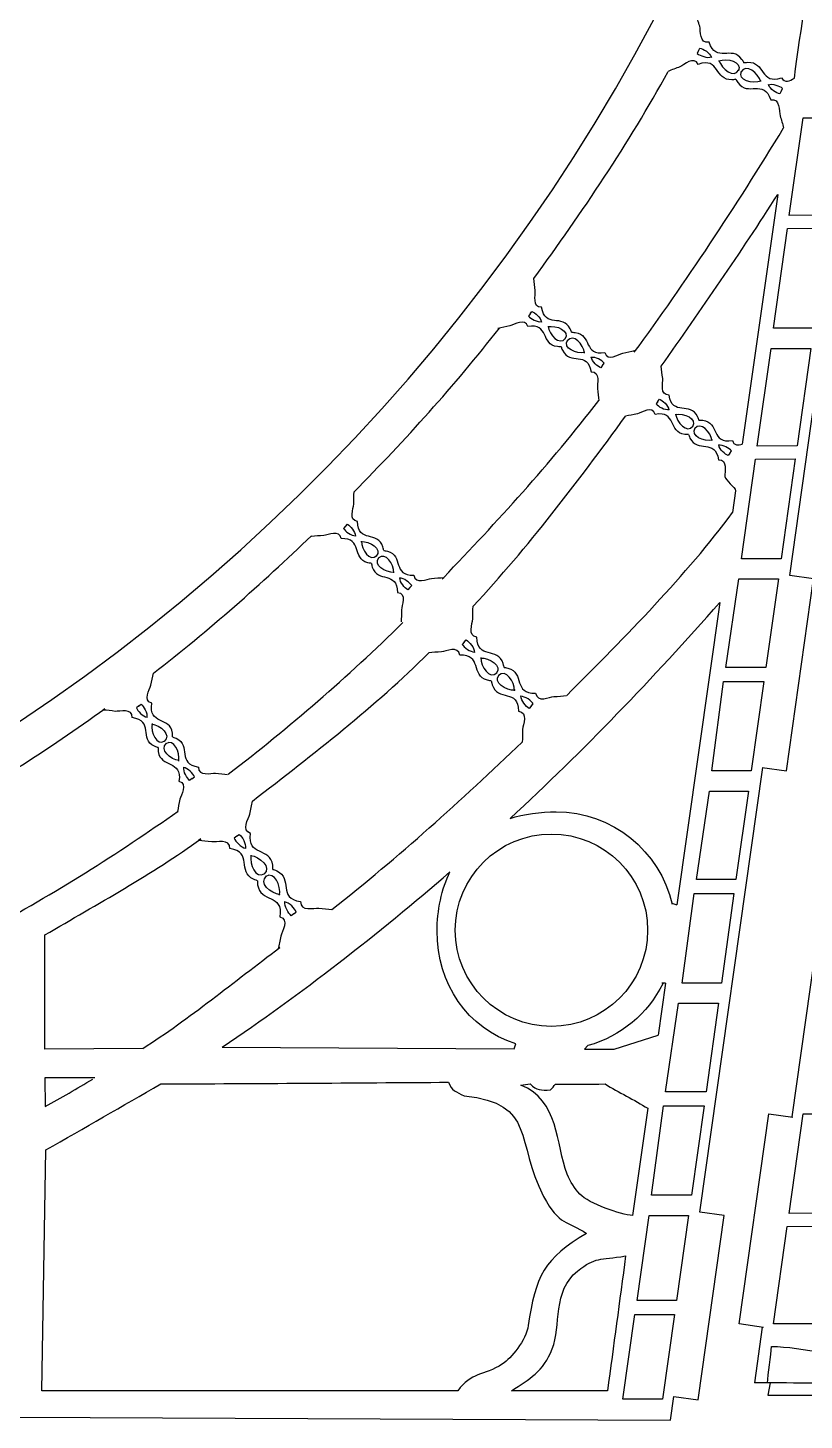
# Model space of a CAD drawing. Extents: x -297 to 143, y -140 to 144.
# Drawn here: x -180.5 to -85.6, y -140.1 to 30.1 of the extents above; entities that cross this region are included whole.
import ezdxf

# ---------------------------------------------------------------- set-up
doc = ezdxf.new("R2010")
doc.units = 0
doc.header["$MEASUREMENT"] = 0
doc.layers.add('LAYER_1', color=7, linetype='CONTINUOUS')

msp = doc.modelspace()

# ---------------------------------------------------------------- linework, layer by layer
at = {"layer": 'LAYER_1', "color": 1}
for points in [[(-271.6017, -91.1763), (-158.8147, -69.7281), (-82.4755, 22.5189), (-76.7633, 130.1193)], [(-85.8812, 94.6306), (-198.6682, 73.1824), (-275.0074, -19.0646), (-280.7196, -126.665)], [(-86.8187, 23.9355), (-85.1039, 36.2564), (-83.2332, 49.0661), (-81.5446, 61.4134)], [(-96.0731, 26.0427), (-95.0401, 26.4329), (-93.1619, 25.9905), (-93.6655, 24.8401)], [(-96.0367, 26.1171), (-95.7109, 25.0615), (-94.2089, 23.8505), (-93.6093, 24.9543)], [(-90.9125, 23.5181), (-91.2381, 24.5737), (-92.7403, 25.7843), (-93.3401, 24.6801)], [(-118.6617, -0.5483), (-112.8237, 7.4799), (-107.0399, 15.9969), (-102.2405, 24.7687)], [(-90.8763, 23.5923), (-91.9093, 23.2023), (-93.7873, 23.6445), (-93.2839, 24.7951)], [(-87.3813, -36.8735), (-87.3813, -36.8735), (-79.0795, 21.9615), (-79.0795, 21.9615)], [(-106.3799, -9.5627), (-100.1137, -1.0237), (-94.0619, 8.1051), (-88.1329, 17.8667)], [(-103.0801, -11.2859), (-98.1857, -4.2959), (-93.3867, 2.5867), (-88.8403, 9.7341)], [(-88.8403, 9.7341), (-88.8403, 9.7341), (-93.1861, -20.7919), (-93.1861, -20.7919)], [(-140.6483, -26.6399), (-134.3645, -20.2491), (-128.3825, -13.6823), (-122.8739, -6.6205)], [(-123.0099, -6.6205), (-123.0099, -6.6205), (-123.0467, -6.6721), (-123.0467, -6.6721)], [(-116.967, -6.4328), (-115.9217, -6.2267), (-114.2059, -6.9476), (-114.8689, -7.9616)], [(-116.9205, -6.3679), (-116.779, -7.4239), (-115.5439, -8.8161), (-114.7975, -7.8618)], [(-112.4152, -9.5942), (-113.4605, -9.8003), (-115.1762, -9.0793), (-114.5132, -8.0654)], [(-112.4616, -9.659), (-112.6031, -8.6031), (-113.8383, -7.2109), (-114.5846, -8.1652)], [(-129.6807, -37.0901), (-123.2043, -30.3235), (-116.6967, -23.2287), (-110.7209, -15.4789)], [(-101.3855, -17.1703), (-100.3403, -16.9643), (-98.6245, -17.6853), (-99.2875, -18.6991)], [(-126.0803, -40.6123), (-119.3247, -33.3489), (-113.3785, -25.5123), (-107.4555, -17.3965)], [(-101.3389, -17.1053), (-101.1977, -18.1615), (-99.9625, -19.5535), (-99.2157, -18.5995)], [(-96.8799, -20.3967), (-97.0213, -19.3407), (-98.2565, -17.9487), (-99.0033, -18.9031)], [(-96.8337, -20.3317), (-97.8787, -20.5377), (-99.5945, -19.8169), (-98.9315, -18.8029)], [(-93.9997, -26.5077), (-93.9997, -26.5077), (-94.3783, -29.1673), (-94.3783, -29.1673)], [(-114.6463, -51.5307), (-107.3595, -44.1929), (-100.0173, -36.8177), (-94.3783, -29.1673)], [(-165.1651, -48.7909), (-158.4537, -43.6235), (-151.9183, -37.8083), (-145.8267, -31.9881)], [(-139.7967, -32.7041), (-138.7328, -32.6469), (-137.1353, -33.6016), (-137.9341, -34.5124)], [(-139.7416, -32.6465), (-139.7498, -33.7119), (-138.7224, -35.2636), (-137.8494, -34.4237)], [(-135.789, -36.5311), (-135.7809, -35.4657), (-136.8083, -33.9139), (-137.6813, -34.7539)], [(-135.734, -36.4734), (-136.7978, -36.5307), (-138.3954, -35.5759), (-137.5965, -34.6651)], [(-129.8637, -37.2815), (-129.8637, -37.2815), (-129.6807, -37.0901), (-129.6807, -37.0901)], [(-121.5647, -66.5725), (-112.6121, -58.2823), (-104.1111, -49.4549), (-95.9431, -40.1579)], [(-95.9431, -40.1579), (-95.9431, -40.1579), (-101.2039, -77.1115), (-101.2039, -77.1115)], [(-156.0179, -61.1305), (-148.5303, -55.4161), (-141.4413, -49.2561), (-134.6721, -42.6131)], [(-78.8179, -44.2134), (-78.8179, -44.2134), (-87.1197, -103.0481), (-87.1197, -103.0481)], [(-153.0611, -64.4331), (-145.6101, -58.6565), (-138.0843, -52.9091), (-131.5089, -46.2975)], [(-125.2036, -46.9534), (-124.0933, -46.8936), (-122.4261, -47.89), (-123.2598, -48.8406)], [(-125.1461, -46.8932), (-125.1546, -48.0051), (-124.0824, -49.6246), (-123.1713, -48.748)], [(-120.9636, -50.8871), (-122.0739, -50.9469), (-123.7411, -49.9505), (-122.9074, -49)], [(-121.0211, -50.9473), (-121.0126, -49.8354), (-122.0848, -48.216), (-122.9958, -49.0926)], [(-192.6613, -66.9359), (-185.1837, -62.6933), (-177.9823, -58.0871), (-171.1063, -53.1471)], [(-171.1063, -53.1469), (-171.1063, -53.1469), (-171.3385, -53.3173), (-171.3385, -53.3173)], [(-165.3387, -54.9588), (-165.5358, -56.0211), (-164.7853, -57.7528), (-163.7646, -57.069)], [(-165.4039, -55.0067), (-164.3315, -55.1382), (-162.9058, -56.3749), (-163.865, -57.1425)], [(-162.016, -59.4908), (-163.0885, -59.3593), (-164.5141, -58.1226), (-163.555, -57.3549)], [(-162.0813, -59.5386), (-161.8841, -58.4763), (-162.6347, -56.7447), (-163.6553, -57.4285)], [(-143.3459, -77.6845), (-135.1475, -71.2519), (-127.5965, -64.3665), (-120.0751, -57.2161)], [(-98.3602, -114.6803), (-98.3602, -114.6803), (-90.6911, -60.3305), (-90.6911, -60.3305)], [(-90.7353, -60.3244), (-90.7353, -60.3244), (-87.7645, -60.7419), (-87.7645, -60.7419)], [(-185.4425, -80.1789), (-177.2549, -75.7125), (-169.5173, -70.8823), (-162.1623, -65.6561)], [(-178.4465, -80.8017), (-171.9961, -77.0383), (-165.3141, -73.3367), (-159.3761, -69.0633)], [(-159.3761, -69.0633), (-159.3761, -69.0633), (-159.6641, -69.2745), (-159.6641, -69.2745)], [(-153.247, -71.0302), (-153.4578, -72.1664), (-152.6551, -74.0185), (-151.5634, -73.2871)], [(-153.3167, -71.0813), (-152.1697, -71.222), (-150.6449, -72.5447), (-151.6708, -73.3658)], [(-156.7685, -94.5285), (-147.1917, -88.1037), (-137.5563, -80.5543), (-128.9287, -73.1003)], [(-149.763, -75.9286), (-149.5521, -74.7924), (-150.3549, -72.9403), (-151.4465, -73.6717)], [(-149.6932, -75.8774), (-150.8402, -75.7368), (-152.3651, -74.4141), (-151.3392, -73.593)], [(-101.7969, -76.8983), (-101.7969, -76.8983), (-101.2039, -77.1115), (-101.2039, -77.1115)], [(-166.4775, -94.6653), (-160.7791, -91.0567), (-155.3421, -86.5231), (-149.7123, -82.3519)], [(-149.7123, -82.3519), (-149.7123, -82.3519), (-149.9489, -82.5255), (-149.9489, -82.5255)], [(-102.9057, -86.7581), (-104.7229, -90.4205), (-108.0379, -93.2085), (-112.0491, -94.3211)], [(-102.5657, -86.6783), (-102.5657, -86.6783), (-103.4735, -93.0551), (-103.4735, -93.0551)], [(-102.5657, -86.6783), (-102.5657, -86.6783), (-103.0167, -86.6783), (-103.0167, -86.6783)], [(-108.8485, -94.7693), (-108.8485, -94.7693), (-103.4735, -93.0551), (-103.4735, -93.0551)], [(-156.7685, -94.5285), (-156.7685, -94.5285), (-121.0769, -94.7419), (-121.0769, -94.7419)], [(-121.0767, -94.7419), (-121.0767, -94.7419), (-120.8757, -94.1025), (-120.8757, -94.1025)], [(-112.4645, -94.7693), (-112.4645, -94.7693), (-112.0491, -94.3211), (-112.0491, -94.3211)], [(-112.4645, -94.7693), (-112.4645, -94.7693), (-108.8485, -94.7693), (-108.8485, -94.7693)], [(-178.3905, -101.7865), (-176.4479, -100.6927), (-174.5121, -99.5705), (-172.5835, -98.4197)], [(-90.5966, -128.7755), (-90.5966, -128.7755), (-93.5674, -128.358), (-93.5674, -128.358)], [(-90.7468, -128.7544), (-90.7468, -128.7544), (-91.708, -135.5665), (-91.708, -135.5665)], [(-89.764, -135.5663), (-89.764, -135.5663), (-91.708, -135.5665), (-91.708, -135.5665)], [(-101.9496, -140.1182), (-101.9496, -140.1182), (-101.5414, -137.2257), (-101.5414, -137.2257)], [(-101.5431, -137.2255), (-101.5431, -137.2255), (-98.5723, -137.643), (-98.5723, -137.643)]]:
    msp.add_open_spline(points, degree=3, dxfattribs=at)
for points, knots in [([(-92.9789, 25.8311), (-93.0171, 25.8955), (-93.0675, 26.0199), (-93.2245, 26.2419), (-93.2245, 26.2419), (-94.4633, 27.9945), (-96.3693, 25.7009), (-97.2459, 28.3411), (-97.2459, 28.3411), (-98.4309, 28.0865), (-98.2461, 29.7639), (-98.3865, 30.2897), (-98.3865, 30.2897), (-98.5469, 30.8031), (-98.6905, 31.2957), (-98.8167, 31.7679)], [0, 0, 0, 0, 0.2, 0.2, 0.2, 0.2, 0.4, 0.4, 0.4, 0.4, 0.6, 0.6, 0.6, 0.6, 1, 1, 1, 1]), ([(-98.5203, 27.3063), (-98.5203, 27.3063), (-98.6893, 26.9561), (-98.6893, 26.9561), (-98.6893, 26.9561), (-98.3513, 26.6901), (-97.5011, 26.3379), (-96.9249, 26.5423)], [0, 0, 0, 0, 0.33333333, 0.33333333, 0.33333333, 0.33333333, 1, 1, 1, 1]), ([(-98.5359, 27.2729), (-98.5359, 27.2729), (-98.3645, 27.6219), (-98.3645, 27.6219), (-98.3645, 27.6219), (-97.9461, 27.5179), (-97.1463, 27.0631), (-96.9541, 26.4829)], [0, 0, 0, 0, 0.33333333, 0.33333333, 0.33333333, 0.33333333, 1, 1, 1, 1]), ([(-93.9703, 23.8037), (-94.0447, 23.7949), (-94.1747, 23.7579), (-94.4457, 23.7457), (-94.4457, 23.7457), (-96.5893, 23.6479), (-95.9493, 26.5605), (-98.5711, 25.6319), (-98.5711, 25.6319), (-99.0975, 26.7239), (-100.3081, 25.5485), (-100.8099, 25.3365), (-100.8099, 25.3365), (-101.3137, 25.1483), (-101.7903, 24.9591), (-102.2405, 24.7687)], [0, 0, 0, 0, 0.2, 0.2, 0.2, 0.2, 0.4, 0.4, 0.4, 0.4, 0.6, 0.6, 0.6, 0.6, 1, 1, 1, 1]), ([(-92.9789, 25.8311), (-92.9049, 25.8405), (-92.7751, 25.8769), (-92.5033, 25.8895), (-92.5033, 25.8895), (-90.3605, 25.9873), (-91.0003, 23.0745), (-88.3787, 24.0033), (-88.3787, 24.0033), (-88.0423, 23.3061), (-87.3501, 23.6251), (-86.8187, 23.9355)], [0, 0, 0, 0, 0.25, 0.25, 0.25, 0.25, 0.5, 0.5, 0.5, 0.5, 1, 1, 1, 1]), ([(-93.9703, 23.8037), (-93.9319, 23.7399), (-93.8817, 23.6153), (-93.7251, 23.3931), (-93.7251, 23.3931), (-92.4863, 21.6407), (-90.5801, 23.9339), (-89.7037, 21.2941), (-89.7037, 21.2941), (-88.5187, 21.5491), (-88.7031, 19.8715), (-88.5627, 19.3453), (-88.5627, 19.3453), (-88.4021, 18.8321), (-88.2589, 18.3393), (-88.1329, 17.8667)], [0, 0, 0, 0, 0.2, 0.2, 0.2, 0.2, 0.4, 0.4, 0.4, 0.4, 0.6, 0.6, 0.6, 0.6, 1, 1, 1, 1]), ([(-88.4297, 22.3287), (-88.4297, 22.3287), (-88.2593, 22.6785), (-88.2593, 22.6785), (-88.2593, 22.6785), (-88.5979, 22.9451), (-89.4475, 23.2969), (-90.0247, 23.0927)], [0, 0, 0, 0, 0.33333333, 0.33333333, 0.33333333, 0.33333333, 1, 1, 1, 1]), ([(-88.4133, 22.3621), (-88.4133, 22.3621), (-88.5851, 22.0129), (-88.5851, 22.0129), (-88.5851, 22.0129), (-89.0031, 22.1169), (-89.8027, 22.5719), (-89.9953, 23.1523)], [0, 0, 0, 0, 0.33333333, 0.33333333, 0.33333333, 0.33333333, 1, 1, 1, 1]), ([(-114.0573, -7.1285), (-114.0838, -7.0614), (-114.1117, -6.9347), (-114.2254, -6.6986), (-114.2254, -6.6986), (-115.1233, -4.8337), (-117.3036, -6.7103), (-117.7149, -4.0591), (-117.7149, -4.0591), (-118.8831, -4.112), (-118.4393, -2.5461), (-118.4887, -2.0228), (-118.4887, -2.0228), (-118.5594, -1.509), (-118.6167, -1.0177), (-118.6614, -0.5482)], [0, 0, 0, 0, 0.2, 0.2, 0.2, 0.2, 0.4, 0.4, 0.4, 0.4, 0.6, 0.6, 0.6, 0.6, 1, 1, 1, 1]), ([(-119.0925, -4.8397), (-119.0925, -4.8397), (-119.3099, -5.1453), (-119.3099, -5.1453), (-119.3099, -5.1453), (-119.0305, -5.453), (-118.2786, -5.9237), (-117.6974, -5.8213)], [0, 0, 0, 0, 0.33333333, 0.33333333, 0.33333333, 0.33333333, 1, 1, 1, 1]), ([(-119.1132, -4.8687), (-119.1132, -4.8687), (-118.8939, -4.5645), (-118.8939, -4.5645), (-118.8939, -4.5645), (-118.5127, -4.7299), (-117.8249, -5.2902), (-117.7346, -5.8734)], [0, 0, 0, 0, 0.33333333, 0.33333333, 0.33333333, 0.33333333, 1, 1, 1, 1]), ([(-115.3248, -8.8985), (-115.3968, -8.8951), (-115.5258, -8.9095), (-115.7859, -8.8779), (-115.7859, -8.8779), (-117.8407, -8.6284), (-116.7662, -5.9599), (-119.4086, -6.4243), (-119.4086, -6.4243), (-119.7348, -5.3014), (-121.0742, -6.2258), (-121.5856, -6.3475), (-121.5856, -6.3475), (-122.0948, -6.446), (-122.5784, -6.55), (-123.0373, -6.6589)], [0, 0, 0, 0, 0.2, 0.2, 0.2, 0.2, 0.4, 0.4, 0.4, 0.4, 0.6, 0.6, 0.6, 0.6, 1, 1, 1, 1]), ([(-114.0573, -7.1285), (-113.9853, -7.1319), (-113.8564, -7.1175), (-113.5962, -7.1491), (-113.5962, -7.1491), (-111.5415, -7.3986), (-112.6159, -10.0671), (-109.9736, -9.6027), (-109.9736, -9.6027), (-109.6474, -10.7256), (-108.3079, -9.8012), (-107.7965, -9.6795), (-107.7965, -9.6795), (-107.2873, -9.581), (-106.8038, -9.477), (-106.3449, -9.3681)], [0, 0, 0, 0, 0.2, 0.2, 0.2, 0.2, 0.4, 0.4, 0.4, 0.4, 0.6, 0.6, 0.6, 0.6, 1, 1, 1, 1]), ([(-115.3248, -8.8985), (-115.2984, -8.9656), (-115.2705, -9.0923), (-115.1568, -9.3284), (-115.1568, -9.3284), (-114.2589, -11.1933), (-112.0785, -9.3167), (-111.6673, -11.9679), (-111.6673, -11.9679), (-110.4991, -11.915), (-110.9429, -13.4808), (-110.8934, -14.0042), (-110.8934, -14.0042), (-110.8227, -14.518), (-110.7654, -15.0093), (-110.7207, -15.4788)], [0, 0, 0, 0, 0.2, 0.2, 0.2, 0.2, 0.4, 0.4, 0.4, 0.4, 0.6, 0.6, 0.6, 0.6, 1, 1, 1, 1]), ([(-110.2897, -11.1872), (-110.2897, -11.1872), (-110.0723, -10.8817), (-110.0723, -10.8817), (-110.0723, -10.8817), (-110.3516, -10.574), (-111.1036, -10.1033), (-111.6848, -10.2057)], [0, 0, 0, 0, 0.33333333, 0.33333333, 0.33333333, 0.33333333, 1, 1, 1, 1]), ([(-110.2689, -11.1583), (-110.2689, -11.1583), (-110.4882, -11.4625), (-110.4882, -11.4625), (-110.4882, -11.4625), (-110.8694, -11.2971), (-111.5572, -10.7368), (-111.6475, -10.1536)], [0, 0, 0, 0, 0.33333333, 0.33333333, 0.33333333, 0.33333333, 1, 1, 1, 1]), ([(-98.4759, -17.8659), (-98.5021, -17.7989), (-98.5301, -17.6725), (-98.6439, -17.4361), (-98.6439, -17.4361), (-99.5419, -15.5711), (-101.7219, -17.4479), (-102.1335, -14.7967), (-102.1335, -14.7967), (-103.3015, -14.8495), (-102.8577, -13.2833), (-102.9071, -12.7605), (-102.9071, -12.7605), (-102.9779, -12.2467), (-103.0353, -11.7553), (-103.0801, -11.2859)], [0, 0, 0, 0, 0.2, 0.2, 0.2, 0.2, 0.4, 0.4, 0.4, 0.4, 0.6, 0.6, 0.6, 0.6, 1, 1, 1, 1]), ([(-103.5317, -15.6063), (-103.5317, -15.6063), (-103.3125, -15.3019), (-103.3125, -15.3019), (-103.3125, -15.3019), (-102.9311, -15.4675), (-102.2433, -16.0281), (-102.1531, -16.6107)], [0, 0, 0, 0, 0.33333333, 0.33333333, 0.33333333, 0.33333333, 1, 1, 1, 1]), ([(-99.7433, -19.6361), (-99.8151, -19.6327), (-99.9445, -19.6471), (-100.2045, -19.6155), (-100.2045, -19.6155), (-102.2593, -19.3661), (-101.1849, -16.6975), (-103.8271, -17.1619), (-103.8271, -17.1619), (-104.1533, -16.0389), (-105.4927, -16.9635), (-106.0041, -17.0849), (-106.0041, -17.0849), (-106.5133, -17.1833), (-106.9969, -17.2873), (-107.4555, -17.3965)], [0, 0, 0, 0, 0.2, 0.2, 0.2, 0.2, 0.4, 0.4, 0.4, 0.4, 0.6, 0.6, 0.6, 0.6, 1, 1, 1, 1]), ([(-103.5111, -15.5773), (-103.5111, -15.5773), (-103.7283, -15.8833), (-103.7283, -15.8833), (-103.7283, -15.8833), (-103.4491, -16.1903), (-102.6967, -16.6613), (-102.1157, -16.5589)], [0, 0, 0, 0, 0.33333333, 0.33333333, 0.33333333, 0.33333333, 1, 1, 1, 1]), ([(-98.4759, -17.8659), (-98.4041, -17.8691), (-98.2747, -17.8553), (-98.0145, -17.8867), (-98.0145, -17.8867), (-95.9601, -18.1361), (-97.0343, -20.8045), (-94.3921, -20.3401), (-94.3921, -20.3401), (-94.2059, -20.9809), (-93.6897, -20.9549), (-93.1859, -20.7921)], [0, 0, 0, 0, 0.25, 0.25, 0.25, 0.25, 0.5, 0.5, 0.5, 0.5, 1, 1, 1, 1]), ([(-99.7433, -19.6361), (-99.7167, -19.7031), (-99.6887, -19.8297), (-99.5753, -20.0659), (-99.5753, -20.0659), (-98.6773, -21.9309), (-96.4973, -20.0543), (-96.0857, -22.7053), (-96.0857, -22.7053), (-94.9177, -22.6523), (-95.3611, -24.2183), (-95.3117, -24.7415), (-95.3117, -24.7415), (-95.2409, -25.2553), (-94.0441, -26.0381), (-93.9997, -26.5077)], [0, 0, 0, 0, 0.2, 0.2, 0.2, 0.2, 0.4, 0.4, 0.4, 0.4, 0.6, 0.6, 0.6, 0.6, 1, 1, 1, 1]), ([(-94.7083, -21.9249), (-94.7083, -21.9249), (-94.4905, -21.6195), (-94.4905, -21.6195), (-94.4905, -21.6195), (-94.7699, -21.3115), (-95.5219, -20.8411), (-96.1035, -20.9433)], [0, 0, 0, 0, 0.33333333, 0.33333333, 0.33333333, 0.33333333, 1, 1, 1, 1]), ([(-94.6873, -21.8957), (-94.6873, -21.8957), (-94.9067, -22.2005), (-94.9067, -22.2005), (-94.9067, -22.2005), (-95.2877, -22.0345), (-95.9757, -21.4743), (-96.0659, -20.8913)], [0, 0, 0, 0, 0.33333333, 0.33333333, 0.33333333, 0.33333333, 1, 1, 1, 1]), ([(-137.0136, -33.8015), (-137.0304, -33.7314), (-137.0402, -33.602), (-137.1196, -33.3523), (-137.1196, -33.3523), (-137.7467, -31.3797), (-140.169, -32.9316), (-140.2039, -30.249), (-140.2039, -30.249), (-141.3679, -30.1373), (-140.7087, -28.6493), (-140.6842, -28.1242), (-140.6842, -28.1242), (-140.682, -27.6056), (-140.6697, -27.1111), (-140.6481, -26.64)], [0, 0, 0, 0, 0.2, 0.2, 0.2, 0.2, 0.4, 0.4, 0.4, 0.4, 0.6, 0.6, 0.6, 0.6, 1, 1, 1, 1]), ([(-141.7021, -30.8542), (-141.7021, -30.8542), (-141.4423, -30.5838), (-141.4423, -30.5838), (-141.4423, -30.5838), (-141.088, -30.801), (-140.4857, -31.4524), (-140.4782, -32.0425)], [0, 0, 0, 0, 0.33333333, 0.33333333, 0.33333333, 0.33333333, 1, 1, 1, 1]), ([(-138.5171, -35.376), (-138.5879, -35.3625), (-138.7176, -35.3587), (-138.9707, -35.2908), (-138.9707, -35.2908), (-140.9701, -34.7553), (-139.5316, -32.2641), (-142.2129, -32.3529), (-142.2129, -32.3529), (-142.3782, -31.1953), (-143.8342, -31.9224), (-144.3576, -31.9711), (-144.3576, -31.9711), (-144.8756, -31.9972), (-145.369, -32.0323), (-145.8386, -32.0756)], [0, 0, 0, 0, 0.2, 0.2, 0.2, 0.2, 0.4, 0.4, 0.4, 0.4, 0.6, 0.6, 0.6, 0.6, 1, 1, 1, 1]), ([(-141.6775, -30.8284), (-141.6775, -30.8284), (-141.9356, -31.1004), (-141.9356, -31.1004), (-141.9356, -31.1004), (-141.7023, -31.4443), (-141.0238, -32.0159), (-140.434, -31.9962)], [0, 0, 0, 0, 0.33333333, 0.33333333, 0.33333333, 0.33333333, 1, 1, 1, 1]), ([(-137.0136, -33.8015), (-136.9428, -33.815), (-136.8131, -33.8189), (-136.5599, -33.8867), (-136.5599, -33.8867), (-134.5606, -34.4222), (-135.9991, -36.9135), (-133.3177, -36.8246), (-133.3177, -36.8246), (-133.1524, -37.9823), (-131.6964, -37.2551), (-131.173, -37.2064), (-131.173, -37.2064), (-130.6551, -37.1803), (-130.1617, -37.1453), (-129.692, -37.1019)], [0, 0, 0, 0, 0.2, 0.2, 0.2, 0.2, 0.4, 0.4, 0.4, 0.4, 0.6, 0.6, 0.6, 0.6, 1, 1, 1, 1]), ([(-138.5171, -35.376), (-138.5003, -35.4461), (-138.4905, -35.5755), (-138.4111, -35.8253), (-138.4111, -35.8253), (-137.7839, -37.7978), (-135.3617, -36.2459), (-135.3268, -38.9285), (-135.3268, -38.9285), (-134.1627, -39.0403), (-134.822, -40.5283), (-134.8465, -41.0534), (-134.8465, -41.0534), (-134.8487, -41.572), (-134.8609, -42.0664), (-134.8826, -42.5376)], [0, 0, 0, 0, 0.2, 0.2, 0.2, 0.2, 0.4, 0.4, 0.4, 0.4, 0.6, 0.6, 0.6, 0.6, 1, 1, 1, 1]), ([(-133.8532, -38.3491), (-133.8532, -38.3491), (-133.595, -38.0771), (-133.595, -38.0771), (-133.595, -38.0771), (-133.8284, -37.7333), (-134.5068, -37.1617), (-135.0966, -37.1814)], [0, 0, 0, 0, 0.33333333, 0.33333333, 0.33333333, 0.33333333, 1, 1, 1, 1]), ([(-133.8286, -38.3234), (-133.8286, -38.3234), (-134.0884, -38.5938), (-134.0884, -38.5938), (-134.0884, -38.5938), (-134.4426, -38.3765), (-135.0449, -37.7252), (-135.0524, -37.1351)], [0, 0, 0, 0, 0.33333333, 0.33333333, 0.33333333, 0.33333333, 1, 1, 1, 1]), ([(-87.7645, -60.7419), (-87.7645, -60.7419), (-84.4676, -37.283), (-84.4676, -37.283), (-84.4676, -37.283), (-84.4676, -37.283), (-87.3814, -36.8735), (-87.3814, -36.8735)], [0, 0, 0, 0, 0.33333333, 0.33333333, 0.33333333, 0.33333333, 1, 1, 1, 1]), ([(-122.2991, -48.0987), (-122.3165, -48.0255), (-122.3268, -47.8905), (-122.4097, -47.6298), (-122.4097, -47.6298), (-123.0642, -45.5712), (-125.5921, -47.1908), (-125.6285, -44.3912), (-125.6285, -44.3912), (-126.8434, -44.2745), (-126.1554, -42.7217), (-126.1298, -42.1737), (-126.1298, -42.1737), (-126.1275, -41.6324), (-126.1147, -41.1164), (-126.0921, -40.6247)], [0, 0, 0, 0, 0.2, 0.2, 0.2, 0.2, 0.4, 0.4, 0.4, 0.4, 0.6, 0.6, 0.6, 0.6, 1, 1, 1, 1]), ([(-123.8681, -49.7419), (-123.942, -49.7278), (-124.0774, -49.7237), (-124.3416, -49.653), (-124.3416, -49.653), (-126.4282, -49.0941), (-124.9269, -46.4942), (-127.7252, -46.5869), (-127.7252, -46.5869), (-127.8977, -45.3787), (-129.4173, -46.1376), (-129.9635, -46.1884), (-129.9635, -46.1884), (-130.5041, -46.2156), (-131.019, -46.2522), (-131.5091, -46.2975)], [0, 0, 0, 0, 0.2, 0.2, 0.2, 0.2, 0.4, 0.4, 0.4, 0.4, 0.6, 0.6, 0.6, 0.6, 1, 1, 1, 1]), ([(-127.1664, -44.9959), (-127.1664, -44.9959), (-127.4358, -45.2797), (-127.4358, -45.2797), (-127.4358, -45.2797), (-127.1923, -45.6386), (-126.4842, -46.2351), (-125.8687, -46.2146)], [0, 0, 0, 0, 0.33333333, 0.33333333, 0.33333333, 0.33333333, 1, 1, 1, 1]), ([(-127.1921, -45.0227), (-127.1921, -45.0227), (-126.9209, -44.7405), (-126.9209, -44.7405), (-126.9209, -44.7405), (-126.5512, -44.9673), (-125.9227, -45.647), (-125.9148, -46.2629)], [0, 0, 0, 0, 0.33333333, 0.33333333, 0.33333333, 0.33333333, 1, 1, 1, 1]), ([(-162.8197, -56.5961), (-162.824, -56.5231), (-162.8109, -56.3922), (-162.8459, -56.1287), (-162.8459, -56.1287), (-163.1222, -54.0479), (-165.816, -55.1677), (-165.375, -52.483), (-165.375, -52.483), (-166.5174, -52.165), (-165.5952, -50.7962), (-165.4775, -50.2763), (-165.4775, -50.2763), (-165.3834, -49.7589), (-165.2834, -49.2673), (-165.1782, -48.8007)], [0, 0, 0, 0, 0.2, 0.2, 0.2, 0.2, 0.4, 0.4, 0.4, 0.4, 0.6, 0.6, 0.6, 0.6, 1, 1, 1, 1]), ([(-122.2991, -48.0987), (-122.2252, -48.1128), (-122.0898, -48.1168), (-121.8256, -48.1876), (-121.8256, -48.1876), (-119.739, -48.7465), (-121.2403, -51.3464), (-118.4419, -51.2537), (-118.4419, -51.2537), (-118.2694, -52.4618), (-116.7499, -51.7029), (-116.2037, -51.6521), (-116.2037, -51.6521), (-115.6631, -51.6249), (-115.1482, -51.5883), (-114.6581, -51.5431)], [0, 0, 0, 0, 0.2, 0.2, 0.2, 0.2, 0.4, 0.4, 0.4, 0.4, 0.6, 0.6, 0.6, 0.6, 1, 1, 1, 1]), ([(-123.8681, -49.7419), (-123.8506, -49.815), (-123.8404, -49.9501), (-123.7575, -50.2107), (-123.7575, -50.2107), (-123.103, -52.2693), (-120.5751, -50.6497), (-120.5386, -53.4494), (-120.5386, -53.4494), (-119.3238, -53.566), (-120.0118, -55.1189), (-120.0374, -55.6669), (-120.0374, -55.6669), (-120.0397, -56.2081), (-120.0525, -56.7242), (-120.0751, -57.2159)], [0, 0, 0, 0, 0.2, 0.2, 0.2, 0.2, 0.4, 0.4, 0.4, 0.4, 0.6, 0.6, 0.6, 0.6, 1, 1, 1, 1]), ([(-166.9782, -52.8215), (-166.9782, -52.8215), (-166.6708, -52.5976), (-166.6708, -52.5976), (-166.6708, -52.5976), (-166.3556, -52.8774), (-165.8698, -53.6346), (-165.967, -54.2251)], [0, 0, 0, 0, 0.33333333, 0.33333333, 0.33333333, 0.33333333, 1, 1, 1, 1]), ([(-119.0008, -52.8447), (-119.0008, -52.8447), (-118.7314, -52.5608), (-118.7314, -52.5608), (-118.7314, -52.5608), (-118.9749, -52.202), (-119.6829, -51.6054), (-120.2985, -51.626)], [0, 0, 0, 0, 0.33333333, 0.33333333, 0.33333333, 0.33333333, 1, 1, 1, 1]), ([(-118.9751, -52.8178), (-118.9751, -52.8178), (-119.2462, -53.1), (-119.2462, -53.1), (-119.2462, -53.1), (-119.6159, -52.8733), (-120.2445, -52.1935), (-120.2523, -51.5777)], [0, 0, 0, 0, 0.33333333, 0.33333333, 0.33333333, 0.33333333, 1, 1, 1, 1]), ([(-164.6002, -57.9014), (-164.6685, -57.8754), (-164.7973, -57.8485), (-165.0381, -57.7359), (-165.0381, -57.7359), (-166.9394, -56.8465), (-165.0611, -54.6143), (-167.7541, -54.2273), (-167.7541, -54.2273), (-167.7138, -53.0422), (-169.2966, -53.5099), (-169.8278, -53.4657), (-169.8278, -53.4657), (-170.3496, -53.3998), (-170.8484, -53.3473), (-171.325, -53.3073)], [0, 0, 0, 0, 0.2, 0.2, 0.2, 0.2, 0.4, 0.4, 0.4, 0.4, 0.6, 0.6, 0.6, 0.6, 1, 1, 1, 1]), ([(-166.9491, -52.8002), (-166.9491, -52.8002), (-167.2551, -53.026), (-167.2551, -53.026), (-167.2551, -53.026), (-167.083, -53.4107), (-166.5071, -54.1018), (-165.9147, -54.1867)], [0, 0, 0, 0, 0.33333333, 0.33333333, 0.33333333, 0.33333333, 1, 1, 1, 1]), ([(-162.8197, -56.5961), (-162.7514, -56.6221), (-162.6226, -56.649), (-162.3819, -56.7616), (-162.3819, -56.7616), (-160.4806, -57.6509), (-162.3588, -59.8832), (-159.6658, -60.2701), (-159.6658, -60.2701), (-159.7061, -61.4553), (-158.1234, -60.9876), (-157.5921, -61.0318), (-157.5921, -61.0318), (-157.0703, -61.0976), (-156.5715, -61.1501), (-156.0949, -61.1902)], [0, 0, 0, 0, 0.2, 0.2, 0.2, 0.2, 0.4, 0.4, 0.4, 0.4, 0.6, 0.6, 0.6, 0.6, 1, 1, 1, 1]), ([(-164.6002, -57.9014), (-164.5959, -57.9744), (-164.6091, -58.1053), (-164.5741, -58.3688), (-164.5741, -58.3688), (-164.2978, -60.4495), (-161.604, -59.3297), (-162.045, -62.0144), (-162.045, -62.0144), (-160.9026, -62.3325), (-161.8248, -63.7012), (-161.9424, -64.2212), (-161.9424, -64.2212), (-162.0365, -64.7386), (-162.1365, -65.2302), (-162.2417, -65.6967)], [0, 0, 0, 0, 0.2, 0.2, 0.2, 0.2, 0.4, 0.4, 0.4, 0.4, 0.6, 0.6, 0.6, 0.6, 1, 1, 1, 1]), ([(-160.4418, -61.676), (-160.4418, -61.676), (-160.7492, -61.8999), (-160.7492, -61.8999), (-160.7492, -61.8999), (-161.0643, -61.6201), (-161.5501, -60.8629), (-161.4529, -60.2724)], [0, 0, 0, 0, 0.33333333, 0.33333333, 0.33333333, 0.33333333, 1, 1, 1, 1]), ([(-160.4709, -61.6973), (-160.4709, -61.6973), (-160.1649, -61.4715), (-160.1649, -61.4715), (-160.1649, -61.4715), (-160.3369, -61.0868), (-160.9129, -60.3957), (-161.5053, -60.3108)], [0, 0, 0, 0, 0.33333333, 0.33333333, 0.33333333, 0.33333333, 1, 1, 1, 1]), ([(-150.5528, -72.7813), (-150.5574, -72.7033), (-150.5434, -72.5632), (-150.5808, -72.2814), (-150.5808, -72.2814), (-150.8763, -70.0559), (-153.7575, -71.2536), (-153.2858, -68.3822), (-153.2858, -68.3822), (-154.5077, -68.042), (-153.5213, -66.578), (-153.3955, -66.0219), (-153.3955, -66.0219), (-153.2948, -65.4685), (-153.1879, -64.9428), (-153.0754, -64.4437)], [0, 0, 0, 0, 0.2, 0.2, 0.2, 0.2, 0.4, 0.4, 0.4, 0.4, 0.6, 0.6, 0.6, 0.6, 1, 1, 1, 1]), ([(-121.5647, -66.5725), (-119.9901, -65.9889), (-117.7247, -65.7499), (-115.9469, -65.7499), (-115.9469, -65.7499), (-109.0349, -65.7499), (-103.2485, -70.5695), (-101.7657, -77.0315)], [0, 0, 0, 0, 0.33333333, 0.33333333, 0.33333333, 0.33333333, 1, 1, 1, 1]), ([(-152.4571, -74.1775), (-152.5302, -74.1496), (-152.668, -74.1209), (-152.9254, -74.0005), (-152.9254, -74.0005), (-154.959, -73.0492), (-152.9501, -70.6617), (-155.8305, -70.2478), (-155.8305, -70.2478), (-155.7873, -68.9802), (-157.4802, -69.4805), (-158.0484, -69.4332), (-158.0484, -69.4332), (-158.6065, -69.3627), (-159.14, -69.3066), (-159.6498, -69.2638)], [0, 0, 0, 0, 0.2, 0.2, 0.2, 0.2, 0.4, 0.4, 0.4, 0.4, 0.6, 0.6, 0.6, 0.6, 1, 1, 1, 1]), ([(-154.9694, -68.7214), (-154.9694, -68.7214), (-155.2967, -68.9629), (-155.2967, -68.9629), (-155.2967, -68.9629), (-155.1127, -69.3744), (-154.4966, -70.1135), (-153.863, -70.2044)], [0, 0, 0, 0, 0.33333333, 0.33333333, 0.33333333, 0.33333333, 1, 1, 1, 1]), ([(-155.0005, -68.7442), (-155.0005, -68.7442), (-154.6718, -68.5047), (-154.6718, -68.5047), (-154.6718, -68.5047), (-154.3347, -68.804), (-153.8151, -69.6138), (-153.919, -70.2454)], [0, 0, 0, 0, 0.33333333, 0.33333333, 0.33333333, 0.33333333, 1, 1, 1, 1]), ([(-104.7518, -80.2197), (-104.7518, -73.7267), (-110.0156, -68.4629), (-116.5087, -68.4629), (-116.5087, -68.4629), (-123.0017, -68.4629), (-128.2655, -73.7267), (-128.2655, -80.2197), (-128.2655, -80.2197), (-128.2655, -86.7128), (-123.0017, -91.9766), (-116.5087, -91.9766), (-116.5087, -91.9766), (-110.0156, -91.9766), (-104.7518, -86.7128), (-104.7518, -80.2197)], [0, 0, 0, 0, 0.2, 0.2, 0.2, 0.2, 0.4, 0.4, 0.4, 0.4, 0.6, 0.6, 0.6, 0.6, 1, 1, 1, 1]), ([(-150.5528, -72.7813), (-150.4798, -72.8092), (-150.342, -72.8379), (-150.0845, -72.9583), (-150.0845, -72.9583), (-148.051, -73.9096), (-150.0599, -76.2971), (-147.1795, -76.711), (-147.1795, -76.711), (-147.2226, -77.9786), (-145.5298, -77.4783), (-144.9616, -77.5256), (-144.9616, -77.5256), (-144.4035, -77.596), (-143.8699, -77.6522), (-143.3602, -77.695)], [0, 0, 0, 0, 0.2, 0.2, 0.2, 0.2, 0.4, 0.4, 0.4, 0.4, 0.6, 0.6, 0.6, 0.6, 1, 1, 1, 1]), ([(-120.8757, -94.1025), (-126.7775, -92.2481), (-130.4965, -86.8135), (-130.4965, -80.2995), (-130.4965, -80.2995), (-130.4965, -77.9485), (-129.9189, -75.0657), (-128.9287, -73.1003)], [0, 0, 0, 0, 0.33333333, 0.33333333, 0.33333333, 0.33333333, 1, 1, 1, 1]), ([(-152.4571, -74.1775), (-152.4525, -74.2555), (-152.4666, -74.3956), (-152.4292, -74.6773), (-152.4292, -74.6773), (-152.1337, -76.9028), (-149.2525, -75.7051), (-149.7242, -78.5766), (-149.7242, -78.5766), (-148.5023, -78.9168), (-149.4886, -80.3808), (-149.6145, -80.9369), (-149.6145, -80.9369), (-149.7151, -81.4903), (-149.8221, -82.016), (-149.9346, -82.515)], [0, 0, 0, 0, 0.2, 0.2, 0.2, 0.2, 0.4, 0.4, 0.4, 0.4, 0.6, 0.6, 0.6, 0.6, 1, 1, 1, 1]), ([(-148.0094, -78.2146), (-148.0094, -78.2146), (-148.3382, -78.4541), (-148.3382, -78.4541), (-148.3382, -78.4541), (-148.6753, -78.1548), (-149.1949, -77.345), (-149.0909, -76.7134)], [0, 0, 0, 0, 0.33333333, 0.33333333, 0.33333333, 0.33333333, 1, 1, 1, 1]), ([(-148.0406, -78.2374), (-148.0406, -78.2374), (-147.7133, -77.9959), (-147.7133, -77.9959), (-147.7133, -77.9959), (-147.8973, -77.5844), (-148.5133, -76.8453), (-149.1469, -76.7544)], [0, 0, 0, 0, 0.33333333, 0.33333333, 0.33333333, 0.33333333, 1, 1, 1, 1]), ([(-166.4775, -94.6653), (-166.4775, -94.6653), (-178.4475, -94.7693), (-178.4475, -94.7693), (-178.4475, -94.7693), (-178.4475, -94.7693), (-178.4465, -80.8017), (-178.4465, -80.8017)], [0, 0, 0, 0, 0.33333333, 0.33333333, 0.33333333, 0.33333333, 1, 1, 1, 1]), ([(-172.3279, -98.2671), (-172.3279, -98.2671), (-178.4475, -98.2671), (-178.4475, -98.2671), (-178.4475, -98.2671), (-178.4475, -98.2671), (-178.3905, -101.7865), (-178.3905, -101.7865)], [0, 0, 0, 0, 0.33333333, 0.33333333, 0.33333333, 0.33333333, 1, 1, 1, 1]), ([(-178.8124, -136.5335), (-178.8124, -136.5335), (-127.9727, -136.5335), (-127.9727, -136.5335), (-127.9727, -136.5335), (-126.3106, -134.2118), (-124.879, -134.7886), (-122.485, -133.2358), (-122.485, -133.2358), (-121.4584, -132.5699), (-119.6032, -130.3821), (-119.3454, -128.5396), (-119.3454, -128.5396), (-118.5162, -122.6138), (-117.3403, -120.2289), (-112.222, -117.3004), (-112.222, -117.3004), (-114.5437, -115.6911), (-115.5403, -116.4257), (-117.4723, -112.7626), (-117.4723, -112.7626), (-121.0024, -106.0694), (-118.2901, -101.3915), (-127.1812, -100.4681), (-127.1812, -100.4681), (-128.1574, -99.9668), (-128.7642, -99.8613), (-129.0808, -98.8059), (-129.0808, -98.8059), (-140.7948, -98.8851), (-152.5352, -98.9642), (-164.2757, -99.017), (-164.2757, -99.017), (-168.9455, -101.7081), (-173.6153, -104.3991), (-178.3114, -107.0902), (-178.3114, -107.0902), (-178.3114, -107.0902), (-178.8124, -136.5335), (-178.8124, -136.5335)], [0, 0, 0, 0, 0.09090909, 0.09090909, 0.09090909, 0.09090909, 0.18181818, 0.18181818, 0.18181818, 0.18181818, 0.27272727, 0.27272727, 0.27272727, 0.27272727, 0.36363636, 0.36363636, 0.36363636, 0.36363636, 0.45454545, 0.45454545, 0.45454545, 0.45454545, 0.54545455, 0.54545455, 0.54545455, 0.54545455, 0.63636364, 0.63636364, 0.63636364, 0.63636364, 0.72727273, 0.72727273, 0.72727273, 0.72727273, 0.81818182, 0.81818182, 0.81818182, 0.81818182, 1, 1, 1, 1]), ([(-120.2688, -99.1753), (-115.5873, -100.9443), (-115.9713, -106.3599), (-114.5888, -110.0477), (-114.5888, -110.0477), (-114.2307, -111.0029), (-113.6614, -111.7997), (-113.0399, -112.4723), (-113.0399, -112.4723), (-111.934, -113.6696), (-108.0323, -115.0205), (-106.611, -115.0945), (-106.611, -115.0945), (-106.611, -115.0945), (-104.7436, -101.9771), (-104.7436, -101.9771), (-104.7436, -101.9771), (-106.353, -101.0009), (-108.3174, -100.0196), (-109.9531, -99.017), (-109.9531, -99.017), (-111.9582, -99.0434), (-113.9897, -99.0434), (-116.0212, -99.0434), (-116.0212, -99.0434), (-116.2059, -99.2808), (-116.4169, -99.5183), (-116.628, -99.7557), (-116.628, -99.7557), (-117.8152, -99.7557), (-118.2901, -99.8613), (-119.1344, -99.017), (-119.1344, -99.017), (-119.5037, -99.0698), (-119.8731, -99.1225), (-120.2688, -99.1753)], [0, 0, 0, 0, 0.1, 0.1, 0.1, 0.1, 0.2, 0.2, 0.2, 0.2, 0.3, 0.3, 0.3, 0.3, 0.4, 0.4, 0.4, 0.4, 0.5, 0.5, 0.5, 0.5, 0.6, 0.6, 0.6, 0.6, 0.7, 0.7, 0.7, 0.7, 0.8, 0.8, 0.8, 0.8, 1, 1, 1, 1]), ([(-93.5674, -128.358), (-93.5674, -128.358), (-89.9544, -102.6497), (-89.9544, -102.6497), (-89.9544, -102.6497), (-89.9544, -102.6497), (-86.9836, -103.0673), (-86.9836, -103.0673)], [0, 0, 0, 0, 0.33333333, 0.33333333, 0.33333333, 0.33333333, 1, 1, 1, 1]), ([(-98.5723, -137.643), (-98.5723, -137.643), (-95.4034, -115.0958), (-95.4034, -115.0958), (-95.4034, -115.0958), (-95.4034, -115.0958), (-98.3602, -114.6803), (-98.3602, -114.6803)], [0, 0, 0, 0, 0.33333333, 0.33333333, 0.33333333, 0.33333333, 1, 1, 1, 1]), ([(-113.3169, -121.8911), (-116.3773, -124.2783), (-115.3274, -128.6177), (-116.4169, -131.4153), (-116.4169, -131.4153), (-117.5064, -134.213), (-119.2135, -135.0826), (-121.3769, -136.5336), (-121.3769, -136.5336), (-117.4723, -136.5336), (-113.5676, -136.5336), (-109.6629, -136.5336), (-109.6629, -136.5336), (-108.9242, -131.046), (-108.1854, -125.5583), (-107.4467, -120.0443), (-107.4467, -120.0443), (-110.7446, -120.5983), (-111.0321, -120.1088), (-113.3169, -121.8911)], [0, 0, 0, 0, 0.16666667, 0.16666667, 0.16666667, 0.16666667, 0.33333333, 0.33333333, 0.33333333, 0.33333333, 0.5, 0.5, 0.5, 0.5, 0.66666667, 0.66666667, 0.66666667, 0.66666667, 1, 1, 1, 1]), ([(-89.764, -135.5663), (-89.764, -135.5663), (-90.0423, -137.0545), (-90.0423, -137.0545), (-90.0423, -137.0545), (-90.0423, -137.0545), (-76.5044, -137.0545), (-76.5044, -137.0545), (-76.5044, -137.0545), (-76.5044, -137.0545), (-76.7786, -135.4979), (-76.7786, -135.4979)], [0, 0, 0, 0, 0.25, 0.25, 0.25, 0.25, 0.5, 0.5, 0.5, 0.5, 1, 1, 1, 1]), ([(-271.9512, -136.3298), (-271.9577, -137.1365), (-271.9644, -137.9431), (-271.971, -138.7498), (-271.971, -138.7498), (-271.4963, -138.961), (-271.0213, -139.1455), (-270.5465, -139.3302), (-270.5465, -139.3302), (-270.5465, -139.3302), (-101.9494, -140.1175), (-101.9494, -140.1175)], [0, 0, 0, 0, 0.25, 0.25, 0.25, 0.25, 0.5, 0.5, 0.5, 0.5, 1, 1, 1, 1])]:
    msp.add_open_spline(points, degree=3, knots=knots, dxfattribs=at)
at = {"layer": 'LAYER_1', "color": 5}
for points, knots in [([(-87.4331, 7.1512), (-87.4331, 7.1512), (-82.4969, 7.1816), (-82.4969, 7.1816), (-82.4969, 7.1816), (-82.4969, 7.1816), (-80.8176, 19.0835), (-80.8176, 19.0835), (-80.8176, 19.0835), (-80.8176, 19.0835), (-85.7494, 19.0834), (-85.7494, 19.0834), (-85.7494, 19.0834), (-85.7494, 19.0834), (-87.4331, 7.1512), (-87.4331, 7.1512)], [0, 0, 0, 0, 0.2, 0.2, 0.2, 0.2, 0.4, 0.4, 0.4, 0.4, 0.6, 0.6, 0.6, 0.6, 1, 1, 1, 1]), ([(-89.3762, -6.6207), (-89.3762, -6.6207), (-84.4443, -6.6206), (-84.4443, -6.6206), (-84.4443, -6.6206), (-84.4443, -6.6206), (-82.7216, 5.5879), (-82.7216, 5.5879), (-82.7216, 5.5879), (-82.7216, 5.5879), (-87.6589, 5.5509), (-87.6589, 5.5509), (-87.6589, 5.5509), (-87.6589, 5.5509), (-89.3762, -6.6207), (-89.3762, -6.6207)], [0, 0, 0, 0, 0.2, 0.2, 0.2, 0.2, 0.4, 0.4, 0.4, 0.4, 0.6, 0.6, 0.6, 0.6, 1, 1, 1, 1]), ([(-91.3489, -21.031), (-91.3489, -21.031), (-86.4734, -21.0005), (-86.4734, -21.0005), (-86.4734, -21.0005), (-86.4734, -21.0005), (-84.794, -9.0989), (-84.794, -9.0989), (-84.794, -9.0989), (-84.794, -9.0989), (-89.6652, -9.0987), (-89.6652, -9.0987), (-89.6652, -9.0987), (-89.6652, -9.0987), (-91.3489, -21.031), (-91.3489, -21.031)], [0, 0, 0, 0, 0.2, 0.2, 0.2, 0.2, 0.4, 0.4, 0.4, 0.4, 0.6, 0.6, 0.6, 0.6, 1, 1, 1, 1]), ([(-93.292, -34.8029), (-93.292, -34.8029), (-88.4209, -34.8029), (-88.4209, -34.8029), (-88.4209, -34.8029), (-88.4209, -34.8029), (-86.6983, -22.5944), (-86.6983, -22.5944), (-86.6983, -22.5944), (-86.6983, -22.5944), (-91.5747, -22.6313), (-91.5747, -22.6313), (-91.5747, -22.6313), (-91.5747, -22.6313), (-93.292, -34.8029), (-93.292, -34.8029)], [0, 0, 0, 0, 0.2, 0.2, 0.2, 0.2, 0.4, 0.4, 0.4, 0.4, 0.6, 0.6, 0.6, 0.6, 1, 1, 1, 1]), ([(-95.1984, -48.0989), (-95.1984, -48.0989), (-90.2971, -48.0989), (-90.2971, -48.0989), (-90.2971, -48.0989), (-90.2971, -48.0989), (-88.7706, -37.2815), (-88.7706, -37.2815), (-88.7706, -37.2815), (-88.7706, -37.2815), (-93.6063, -37.2815), (-93.6063, -37.2815), (-93.6063, -37.2815), (-93.6063, -37.2815), (-95.1984, -48.0989), (-95.1984, -48.0989)], [0, 0, 0, 0, 0.2, 0.2, 0.2, 0.2, 0.4, 0.4, 0.4, 0.4, 0.6, 0.6, 0.6, 0.6, 1, 1, 1, 1]), ([(-96.9167, -60.7436), (-96.9167, -60.7436), (-92.0809, -60.7408), (-92.0809, -60.7408), (-92.0809, -60.7408), (-92.0809, -60.7408), (-90.5373, -49.8022), (-90.5373, -49.8022), (-90.5373, -49.8022), (-90.5373, -49.8022), (-95.4792, -49.8022), (-95.4792, -49.8022), (-95.4792, -49.8022), (-95.4792, -49.8022), (-96.9167, -60.7436), (-96.9167, -60.7436)], [0, 0, 0, 0, 0.2, 0.2, 0.2, 0.2, 0.4, 0.4, 0.4, 0.4, 0.6, 0.6, 0.6, 0.6, 1, 1, 1, 1]), ([(-98.7968, -74.0338), (-98.7968, -74.0338), (-93.9564, -74.0338), (-93.9564, -74.0338), (-93.9564, -74.0338), (-93.9564, -74.0338), (-92.4304, -63.2192), (-92.4304, -63.2192), (-92.4304, -63.2192), (-92.4304, -63.2192), (-97.2046, -63.2163), (-97.2046, -63.2163), (-97.2046, -63.2163), (-97.2046, -63.2163), (-98.7968, -74.0338), (-98.7968, -74.0338)], [0, 0, 0, 0, 0.2, 0.2, 0.2, 0.2, 0.4, 0.4, 0.4, 0.4, 0.6, 0.6, 0.6, 0.6, 1, 1, 1, 1]), ([(-100.5151, -86.6784), (-100.5151, -86.6784), (-95.7407, -86.6784), (-95.7407, -86.6784), (-95.7407, -86.6784), (-95.7407, -86.6784), (-94.1969, -75.737), (-94.1969, -75.737), (-94.1969, -75.737), (-94.1969, -75.737), (-99.0776, -75.737), (-99.0776, -75.737), (-99.0776, -75.737), (-99.0776, -75.737), (-100.5151, -86.6784), (-100.5151, -86.6784)], [0, 0, 0, 0, 0.2, 0.2, 0.2, 0.2, 0.4, 0.4, 0.4, 0.4, 0.6, 0.6, 0.6, 0.6, 1, 1, 1, 1]), ([(-102.5538, -99.9743), (-102.5538, -99.9743), (-97.6169, -99.9743), (-97.6169, -99.9743), (-97.6169, -99.9743), (-97.6169, -99.9743), (-96.0905, -89.1569), (-96.0905, -89.1569), (-96.0905, -89.1569), (-96.0905, -89.1569), (-100.9617, -89.1569), (-100.9617, -89.1569), (-100.9617, -89.1569), (-100.9617, -89.1569), (-102.5538, -99.9743), (-102.5538, -99.9743)], [0, 0, 0, 0, 0.2, 0.2, 0.2, 0.2, 0.4, 0.4, 0.4, 0.4, 0.6, 0.6, 0.6, 0.6, 1, 1, 1, 1]), ([(-104.2721, -112.619), (-104.2721, -112.619), (-99.4009, -112.6188), (-99.4009, -112.6188), (-99.4009, -112.6188), (-99.4009, -112.6188), (-97.857, -101.6776), (-97.857, -101.6776), (-97.857, -101.6776), (-97.857, -101.6776), (-102.8346, -101.6776), (-102.8346, -101.6776), (-102.8346, -101.6776), (-102.8346, -101.6776), (-104.2721, -112.619), (-104.2721, -112.619)], [0, 0, 0, 0, 0.2, 0.2, 0.2, 0.2, 0.4, 0.4, 0.4, 0.4, 0.6, 0.6, 0.6, 0.6, 1, 1, 1, 1]), ([(-80.822, -102.651), (-80.822, -102.651), (-85.7318, -102.651), (-85.7318, -102.651), (-85.7318, -102.651), (-85.7318, -102.651), (-87.4546, -114.8595), (-87.4546, -114.8595), (-87.4546, -114.8595), (-87.4546, -114.8595), (-82.5393, -114.8226), (-82.5393, -114.8226), (-82.5393, -114.8226), (-82.5393, -114.8226), (-80.822, -102.651), (-80.822, -102.651)], [0, 0, 0, 0, 0.2, 0.2, 0.2, 0.2, 0.4, 0.4, 0.4, 0.4, 0.6, 0.6, 0.6, 0.6, 1, 1, 1, 1]), ([(-106.0464, -125.4804), (-106.0464, -125.4804), (-101.2157, -125.4804), (-101.2157, -125.4804), (-101.2157, -125.4804), (-101.2157, -125.4804), (-99.7503, -115.0942), (-99.7503, -115.0942), (-99.7503, -115.0942), (-99.7503, -115.0942), (-104.581, -115.0944), (-104.581, -115.0944), (-104.581, -115.0944), (-104.581, -115.0944), (-106.0464, -125.4804), (-106.0464, -125.4804)], [0, 0, 0, 0, 0.2, 0.2, 0.2, 0.2, 0.4, 0.4, 0.4, 0.4, 0.6, 0.6, 0.6, 0.6, 1, 1, 1, 1]), ([(-82.7651, -116.4229), (-82.7651, -116.4229), (-87.6793, -116.4534), (-87.6793, -116.4534), (-87.6793, -116.4534), (-87.6793, -116.4534), (-89.3593, -128.3594), (-89.3593, -128.3594), (-89.3593, -128.3594), (-89.3593, -128.3594), (-84.4488, -128.3552), (-84.4488, -128.3552), (-84.4488, -128.3552), (-84.4488, -128.3552), (-82.7651, -116.4229), (-82.7651, -116.4229)], [0, 0, 0, 0, 0.2, 0.2, 0.2, 0.2, 0.4, 0.4, 0.4, 0.4, 0.6, 0.6, 0.6, 0.6, 1, 1, 1, 1]), ([(-107.7926, -137.5694), (-107.7926, -137.5694), (-102.9213, -137.5694), (-102.9213, -137.5694), (-102.9213, -137.5694), (-102.9213, -137.5694), (-101.456, -127.1836), (-101.456, -127.1836), (-101.456, -127.1836), (-101.456, -127.1836), (-106.3272, -127.1834), (-106.3272, -127.1834), (-106.3272, -127.1834), (-106.3272, -127.1834), (-107.7926, -137.5694), (-107.7926, -137.5694)], [0, 0, 0, 0, 0.2, 0.2, 0.2, 0.2, 0.4, 0.4, 0.4, 0.4, 0.6, 0.6, 0.6, 0.6, 1, 1, 1, 1]), ([(-76.5044, -134.0786), (-76.629, -133.5773), (-76.7536, -133.1024), (-76.8534, -132.6275), (-76.8534, -132.6275), (-80.6675, -132.6275), (-85.8241, -131.1121), (-89.6133, -131.1121), (-89.6133, -131.1121), (-89.6632, -132.1146), (-90.0793, -134.564), (-90.1043, -135.5665), (-90.1043, -135.5665), (-86.2403, -135.5665), (-80.6426, -135.6352), (-76.7786, -135.6352), (-76.7786, -135.6352), (-76.7038, -135.1075), (-76.6041, -134.5799), (-76.5044, -134.0786)], [0, 0, 0, 0, 0.16666667, 0.16666667, 0.16666667, 0.16666667, 0.33333333, 0.33333333, 0.33333333, 0.33333333, 0.5, 0.5, 0.5, 0.5, 0.66666667, 0.66666667, 0.66666667, 0.66666667, 1, 1, 1, 1])]:
    msp.add_open_spline(points, degree=3, knots=knots, dxfattribs=at)

doc.saveas('drawing.dxf')
